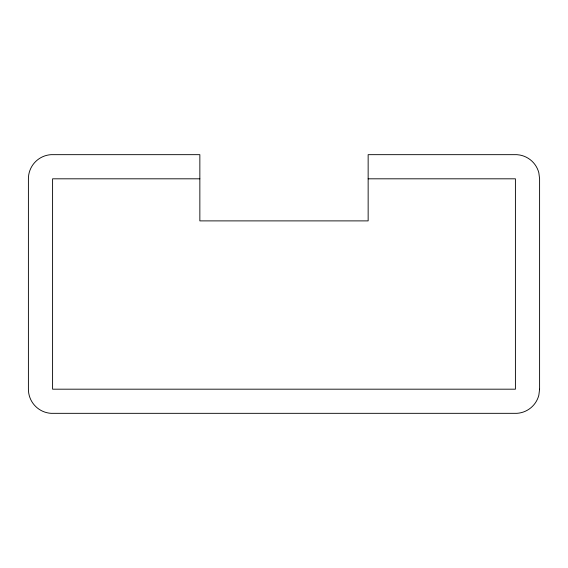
<?xml version="1.0" encoding="UTF-8"?>
<svg xmlns="http://www.w3.org/2000/svg" width="568" height="568" viewBox="0 0 568 568"><rect width="100%" height="100%" fill="white"/><g stroke="black" fill="none" stroke-linecap="round" stroke-linejoin="round"><path stroke-width="0.85" d="M199.851 178.813L52.59 178.813L52.59 389.186L515.41 389.186L515.41 178.813L368.149 178.813M539.6 389.186L538.84 395.2A24.19 24.19 0 0 1 516.923 413.326L51.07 413.334A24.19 24.19 0 0 1 28.4 389.186L28.4 178.813A24.19 24.19 0 0 1 51.07 154.666L199.851 154.666L199.851 220.888L368.149 220.888L368.149 154.666L516.93 154.666L519.94 155.05A24.197 24.197 0 0 1 538.84 172.8L539.6 178.813L539.6 389.186"/></g></svg>
